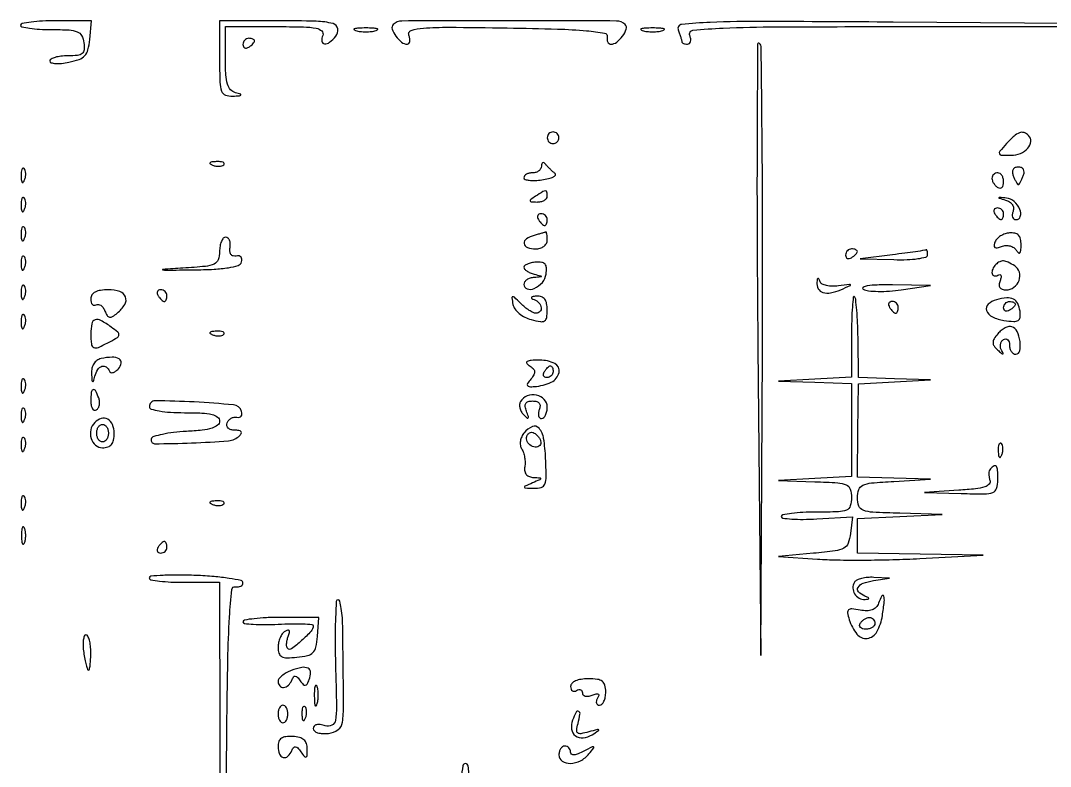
# Model space of a CAD drawing. Extents: x 5 to 685, y 29 to 263.
# Drawn here: x 342 to 518, y 135.5 to 263 of the extents above; entities that cross this region are included whole.
import ezdxf

# ---------------------------------------------------------------- set-up
doc = ezdxf.new("R2010")
doc.units = 0
doc.header["$MEASUREMENT"] = 0

msp = doc.modelspace()

# ---------------------------------------------------------------- linework, layer by layer
for points in [[(528.5, 262.5), (491.138298, 262.762283, 0.000937), (468.936915, 262.876529, 0.009874), (459.863188, 262.727019, 0.017625), (454.966767, 262.376473, 0.49249), (454.388298, 261.430495, -0.008039), (454.622518, 260.789505, -0.009787), (454.820312, 260.181833, -0.008505), (454.967371, 259.666737, -0.065365), (455, 259.418213, 0.214317), (455.071869, 259.258244, 0.079848), (455.284531, 259.12285, 0.060738), (455.597761, 259.030653, 0.041257), (455.968615, 259, 0.184534), (456.289193, 259.122486, 0.147206), (456.483616, 259.440625, 0.100118), (456.511135, 259.925634, 0.055937), (456.361626, 260.5, -0.495262), (456.906731, 261.382554, -0.013904), (462.05631, 261.7436, -0.009479), (471.184629, 261.955723, -0.001069), (491.893011, 262), (528, 262)], [(376.966235, 115), (377.233118, 140.75, -0.002049), (377.421262, 153.759129, -0.010214), (377.705871, 161.055449, -0.009222), (378.071864, 165.746626, -0.444142), (378.75, 166.25, 0.071241), (379.227786, 166.223621, 0.102187), (379.632812, 166.344819, 0.12535), (379.901393, 166.591946, 0.145406), (380, 166.923853, 0.356013), (379.690762, 167.303113, 0.01194), (377.64931, 167.67213, 0.017742), (375.065645, 167.982279, 0.010814), (371.997651, 168.173853, 0.008777), (368.929443, 168.244985, 0.01464), (366.346682, 168.183882, 0.008326), (364.261502, 168.038551, 0.390077), (363.997651, 167.75, 0.361395), (364.246038, 167.453129, 0.01405), (365.76181, 167.220313, 0.019345), (367.699469, 167.054, 0.011735), (370, 167), (376, 167), (376.037648, 140.75, 0.000459), (376.064713, 129.239062, 0.000326)], [(418.726797, 133.219083, 0.014951), (418.488951, 135.600289, 0.376786), (418.033832, 136, 0.360755), (417.588202, 135.630369, 0.017625), (417.278981, 133.593408, 0.019914)]]:
    msp.add_lwpolyline(points, format="xyb")
for points in [[(341.998228, 262.25, 0.353658), (342.23605, 261.954395, 0.017888), (343.539684, 261.720312, 0.022064), (345.234933, 261.554026, 0.013415), (347.248228, 261.5, -0.011224), (350.287012, 261.431777, -0.084936), (351.683842, 261.127682, -0.175912), (352.42319, 260.463244, -0.087565), (352.819551, 259.25, -0.053387), (352.860755, 258.052884, -0.206043), (352.525711, 257.407226, -0.148135), (351.736387, 257.081295, -0.024371), (350.069551, 257, 0.026922), (348.893371, 256.936625, 0.042436), (347.901681, 256.74335, 0.052063), (347.203262, 256.463313, 0.27822), (347, 256.126299, 0.332537), (347.218588, 255.833977, 0.05523), (347.954687, 255.702832, 0.042066), (349.003961, 255.721846, 0.024469), (350.25, 255.911608, 0.034946), (351.99851, 256.395379, 0.122435), (352.966862, 257.034593, 0.125089), (353.511752, 258.044431, 0.037206), (353.813358, 259.785308), (354.126717, 263), (348.063358, 263, 0.011612), (345.738568, 262.946003, 0.019149), (343.780591, 262.779688, 0.013789), (342.247086, 262.546966, 0.362268)], [(376, 256.5, 0.00653), (376.052345, 252.492299, 0.078342), (376.332077, 250.976454, 0.223968), (376.995676, 250.305, 0.100872), (378.25, 250.116001, 0.005718), (379.392295, 250.187999, 0.197309), (379.62878, 250.306344, 0.541772), (379.5883, 250.449367, 0.01159), (378.75, 250.689326, -0.142739), (377.888391, 251.204832, -0.11525), (377.351689, 252.145314, -0.059277), (377.073542, 253.759197, -0.013064), (377, 256.573324), (377, 262), (385.606989, 262, -0.005304), (390.323378, 261.949962, -0.040878), (392.519176, 261.72315, -0.140752), (393.462427, 261.250747, -0.307483), (393.638374, 260.5, 0.109464), (393.486177, 259.481582, 0.373656), (393.922916, 259.044406, 0.185924), (394.814989, 259.317364, 0.053422), (395.868879, 260.342009, 0.222255), (396.205788, 261.632749, 0.29021), (395.396092, 262.507177, 0.058518), (392.537783, 262.915834, 0.006277), (385.833333, 263), (376, 263)], [(405.675343, 262.342009, 0.288111), (405.500744, 261.576936, 0.072433), (406.120191, 260.390778, 0.067129), (407.115685, 259.343269, 0.170832), (408.09106, 259, 0.217659), (408.364196, 259.124814, 0.136776), (408.516866, 259.447708, 0.086929), (408.515084, 259.940117, 0.047377), (408.352373, 260.524113, -0.432506), (408.745558, 261.338038, -0.057566), (410.843441, 261.7401, -0.0203), (415.183383, 261.886656, -0.002236), (425.133758, 261.774113, -0.003201), (433.774304, 261.582397, -0.015057), (438.730161, 261.291162, -0.018363), (441.797118, 260.904123, -0.424544), (442.25, 260.25, 0.067321), (442.219871, 259.772067, 0.098769), (442.331219, 259.367188, 0.124615), (442.563384, 259.098841, 0.153594), (442.877555, 259, 0.16832), (443.869033, 259.343502, 0.06804), (444.876749, 260.387118, 0.073819), (445.500284, 261.571323, 0.288281), (445.324657, 262.342009, 0.19809), (443.845263, 262.957539, 0.000791), (425.5, 262.98657, 0.000791), (407.154737, 262.957539, 0.19809)], [(399.25, 261.310674, 0.039571), (400.047266, 261.168469, 0.024357), (401, 261.122029, 0.024357), (401.952734, 261.168469, 0.039571), (402.75, 261.310674, 0.161593), (403.00914, 261.478988, 0.542911), (402.957812, 261.633659, 0.052887), (402.251983, 261.740287, 0.011065), (401, 261.767997, 0.011065), (399.748017, 261.740287, 0.052887), (399.042188, 261.633659, 0.542911), (398.99086, 261.478988, 0.161593)], [(448.25, 261.310674, 0.039571), (449.047266, 261.168469, 0.024357), (450, 261.122029, 0.024357), (450.952734, 261.168469, 0.039571), (451.75, 261.310674, 0.161593), (452.00914, 261.478988, 0.542911), (451.957812, 261.633659, 0.052887), (451.251983, 261.740287, 0.011065), (450, 261.767997, 0.011065), (448.748017, 261.740287, 0.052887), (448.042188, 261.633659, 0.542911), (447.99086, 261.478988, 0.161593)], [(380, 258.940983, 0.108972), (380.078288, 258.586039, 0.182303), (380.29375, 258.3746, 0.161196), (380.6179, 258.343488, 0.082592), (381, 258.5, 0.029505), (381.382774, 258.768994, 0.035638), (381.70625, 259.066025, 0.038439), (381.934461, 259.34829, 0.151918), (382, 259.559017, 0.210953), (381.92554, 259.727648, 0.081139), (381.70625, 259.870461, 0.061769), (381.382849, 259.967655, 0.042167), (381, 260, 0.105053), (380.618444, 259.918938, 0.099167), (380.29375, 259.688914, 0.09642), (380.076123, 259.345238, 0.093332)], [(467.999653, 207.200434), (468.499306, 154.5), (468.758754, 206.440899, 0.001375), (468.803577, 226.409577, 0.002244), (468.719003, 243.347273, 0.000286), (468.567615, 258.407269, 0.196079), (468.259101, 259.141333, 0.666045), (467.952652, 259.015559, 0.000299), (467.869759, 244.197002, 0.002281), (467.862477, 227.356898, 0.001338)], [(432, 243, 0.099038), (432.076342, 242.618362, 0.097945), (432.29375, 242.29375, 0.097945), (432.618362, 242.076342, 0.099038), (433, 242, 0.099038), (433.381638, 242.076342, 0.097945), (433.70625, 242.29375, 0.097945), (433.923658, 242.618362, 0.099038), (434, 243, 0.099038), (433.923658, 243.381638, 0.097945), (433.70625, 243.70625, 0.097945), (433.381638, 243.923658, 0.099038), (433, 244, 0.099038), (432.618362, 243.923658, 0.097945), (432.29375, 243.70625, 0.097945), (432.076342, 243.381638, 0.099038)], [(510.5, 242, 0.008731), (509.347727, 240.68118, 0.269813), (509.275398, 240.268645, 0.302737), (509.597686, 240.033978, 0.010356), (511.238024, 240, 0.097089), (512.862791, 240.318498, 0.114661), (514.138953, 241.220858, 0.159685), (514.637516, 242.366988, 0.22336), (514.264432, 243.402234, 0.116941), (513.498016, 243.874846, 0.17071), (512.712097, 243.860373, 0.096763), (511.781859, 243.290682, 0.023206)], [(342.078947, 236.416667, 0.018894), (342.137993, 235.670344, 0.168741), (342.279315, 235.37858, 0.470617), (342.461564, 235.395823, 0.054073), (342.683114, 235.8125, 0.051402), (342.839148, 236.359369, 0.05415), (342.876576, 236.916927, 0.060344), (342.797407, 237.402231, 0.126455), (342.604167, 237.729167, 0.296942), (342.385309, 237.77538, 0.208169), (342.200665, 237.592839, 0.077125), (342.089945, 237.112848, 0.028489)], [(374.8125, 238.316886, 0.051402), (375.359369, 238.160852, 0.05415), (375.916927, 238.123424, 0.060344), (376.402231, 238.202593, 0.126455), (376.729167, 238.395833, 0.296942), (376.77538, 238.614691, 0.208169), (376.592839, 238.799335, 0.077125), (376.112848, 238.910055, 0.028489), (375.416667, 238.921053, 0.018894), (374.670344, 238.862007, 0.168741), (374.37858, 238.720685, 0.470617), (374.395823, 238.538436, 0.054073)], [(431, 238.166667, -0.127718), (430.884466, 237.721743, -0.100747), (430.559375, 237.342708, -0.089419), (430.073075, 237.087877, -0.076226), (429.5, 237, 0.053158), (428.926123, 236.938815, 0.072963), (428.440625, 236.757125, 0.092791), (428.114623, 236.48871, 0.176015), (428, 236.173193, 0.320183), (428.205945, 235.884557, 0.053065), (428.91101, 235.722968, 0.04156), (429.912452, 235.686712, 0.024716), (431.101312, 235.801562, 0.022586), (432.234397, 236.020525, 0.053679), (433.041541, 236.309051, 0.128012), (433.396363, 236.611085, 0.405857), (433.351312, 236.890002, -0.020325), (432.971197, 237.197518, -0.01112), (432.52976, 237.603099, -0.011067), (432.098997, 238.035645, -0.017303), (431.75, 238.4283, 0.06503), (431.457514, 238.700191, 0.24331), (431.216779, 238.734533, 0.247161), (431.052376, 238.55825, 0.066581)], [(511.638374, 236.5, 0.015549), (511.879681, 235.925259, 0.023203), (512.128913, 235.440625, 0.019892), (512.35928, 235.074143, 0.247326), (512.5, 235, 0.247326), (512.64072, 235.074143, 0.019892), (512.871087, 235.440625, 0.023203), (513.120319, 235.925259, 0.015549), (513.361626, 236.5, 0.074756), (513.496379, 237.110696, 0.14841), (513.385989, 237.589205, 0.165571), (513.041375, 237.892209, 0.098585), (512.5, 238, 0.098585), (511.958625, 237.892209, 0.165571), (511.614011, 237.589205, 0.14841), (511.503621, 237.110696, 0.074756)], [(508, 236.059017, 0.089642), (508.073302, 235.653442, 0.053229), (508.29375, 235.2129, 0.051032), (508.617485, 234.806203, 0.06081), (509, 234.5, 0.139169), (509.379648, 234.392057, 0.191142), (509.70625, 234.521475, 0.138808), (509.926733, 234.889346, 0.066118), (510, 235.440983, 0.062283), (509.925455, 236.037096, 0.080552), (509.70625, 236.542039, 0.097988), (509.381379, 236.879982, 0.153634), (509, 237, 0.092995), (508.618268, 236.928382, 0.096318), (508.29375, 236.723586, 0.099231), (508.076556, 236.418051, 0.105429)], [(342.078947, 231.416667, 0.018894), (342.137993, 230.670344, 0.168741), (342.279315, 230.37858, 0.470617), (342.461564, 230.395823, 0.054073), (342.683114, 230.8125, 0.051402), (342.839148, 231.359369, 0.05415), (342.876576, 231.916927, 0.060344), (342.797407, 232.402231, 0.126455), (342.604167, 232.729167, 0.296942), (342.385309, 232.77538, 0.208169), (342.200665, 232.592839, 0.077125), (342.089945, 232.112848, 0.028489)], [(430, 233, 0.011213), (429.169589, 232.436556, 0.309569), (429.083458, 232.201904, 0.327416), (429.271084, 232.047261, 0.011938), (430.25, 232.015313, 0.055234), (430.919445, 232.083567, 0.075283), (431.485937, 232.298248, 0.095191), (431.865757, 232.619685, 0.17131), (432, 233, 0.042895), (431.938046, 233.720828, 0.364836), (431.707705, 233.914708, 0.137048), (431.26282, 233.790433, 0.007234)], [(510.323425, 232.355118, -0.07225), (511.008954, 232.043089, -0.10445), (511.480916, 231.576629, -0.120117), (511.683517, 231.011135, -0.118385), (511.60481, 230.412535, 0.064984), (511.47449, 229.872099, 0.112213), (511.528064, 229.414932, 0.151937), (511.75278, 229.114192, 0.158178), (512.104709, 229, 0.332169), (512.848495, 229.555406, 0.177247), (512.772478, 230.763076, 0.107167), (511.803394, 232.099963, 0.158247), (510.488516, 232.681099, 0.001225), (509.276385, 232.802491, 0.309164), (509.186287, 232.752998, 0.468022), (509.217741, 232.679969, 0.001434)], [(508.5, 230, 0.029505), (508.768994, 229.617226, 0.035638), (509.066025, 229.29375, 0.038439), (509.34829, 229.065539, 0.151918), (509.559017, 229, 0.210953), (509.727648, 229.07446, 0.081139), (509.870461, 229.29375, 0.061769), (509.967655, 229.617151, 0.042167), (510, 230, 0.105053), (509.918938, 230.381556, 0.099167), (509.688914, 230.70625, 0.09642), (509.345238, 230.923877, 0.093332), (508.940983, 231, 0.108972), (508.586039, 230.921712, 0.182303), (508.3746, 230.70625, 0.161196), (508.343488, 230.3821, 0.082592)], [(430.5, 229, 0.029505), (430.768994, 228.617226, 0.035638), (431.066025, 228.29375, 0.038439), (431.34829, 228.065539, 0.151918), (431.559017, 228, 0.210953), (431.727648, 228.07446, 0.081139), (431.870461, 228.29375, 0.061769), (431.967655, 228.617151, 0.042167), (432, 229, 0.105053), (431.918938, 229.381556, 0.099167), (431.688914, 229.70625, 0.09642), (431.345238, 229.923877, 0.093332), (430.940983, 230, 0.108972), (430.586039, 229.921712, 0.182303), (430.3746, 229.70625, 0.161196), (430.343488, 229.3821, 0.082592)], [(342.078947, 226.416667, 0.018894), (342.137993, 225.670344, 0.168741), (342.279315, 225.37858, 0.470617), (342.461564, 225.395823, 0.054073), (342.683114, 225.8125, 0.051402), (342.839148, 226.359369, 0.05415), (342.876576, 226.916927, 0.060344), (342.797407, 227.402231, 0.126455), (342.604167, 227.729167, 0.296942), (342.385309, 227.77538, 0.208169), (342.200665, 227.592839, 0.077125), (342.089945, 227.112848, 0.028489)], [(376, 223.547717, -0.084363), (375.763454, 222.155744, -0.205024), (375.074273, 221.402626, -0.083695), (373.581679, 221.00835, -0.007701), (369.75, 220.717142, 0.000922), (366.30044, 220.501967, 0.886402), (366.296361, 220.429405, 0.046246), (366.912133, 220.377546, 0.000442), (371.419746, 220.419425, 0.009568), (375.057812, 220.526081, 0.028344), (377.541054, 220.788075, 0.039171), (379.167875, 221.186341, 0.237526), (379.763496, 221.78125, 0.098135), (379.821668, 222.248194, 0.169577), (379.668222, 222.603516, 0.166323), (379.323999, 222.790472, 0.093836), (378.84375, 222.78125, -0.121794), (378.328538, 222.799842, -0.169526), (377.954459, 223.063708, -0.132925), (377.768319, 223.563819, -0.064682), (377.793837, 224.25, 0.056917), (377.829119, 224.91959, 0.086169), (377.694732, 225.485938, 0.115289), (377.417969, 225.861993, 0.178556), (377.043837, 226, 0.216585), (376.644486, 225.818499, 0.078964), (376.306627, 225.279642, 0.060047), (376.076471, 224.486658, 0.040655)], [(429.75, 226.310674, 0.081181), (428.434081, 225.726777, 0.281864), (428.05286, 224.920569, 0.290346), (428.599098, 224.235226, 0.083372), (430, 224, 0.072314), (430.769411, 224.111864, 0.08892), (431.416667, 224.4375, 0.10214), (431.846791, 224.924246, 0.130775), (432, 225.5, 0.015718), (431.982165, 226.067214, 0.028968), (431.926562, 226.5253, 0.03356), (431.847225, 226.841542, 0.450277), (431.75, 226.883999, -0.036526), (431.578204, 226.819055, -0.002306), (431.059375, 226.667734, -0.003384), (430.43853, 226.4943, -0.002507)], [(508.514741, 225.17782, 0.059133), (508.360712, 224.570233, 0.286853), (508.501973, 224.261041, 0.205945), (508.899842, 224.18974, 0.034394), (509.65871, 224.422529, -0.077489), (510.365791, 224.574524, -0.077044), (511.087055, 224.504551, -0.081902), (511.715376, 224.228518, -0.107412), (512.154738, 223.78387, 0.058088), (512.524291, 223.328236, 0.423194), (512.777088, 223.335162, 0.167425), (512.942754, 223.715333, 0.018048), (512.984687, 224.687851, 0.054941), (512.881084, 225.692384, 0.139063), (512.539399, 226.334683, 0.151714), (511.934228, 226.668766, 0.06973), (511.026082, 226.727012, 0.062485), (510.231237, 226.565893, 0.057046), (509.474135, 226.210602, 0.060747), (508.865984, 225.724738, 0.102598)], [(483, 222.940983, 0.108972), (483.078288, 222.586039, 0.182303), (483.29375, 222.3746, 0.161196), (483.6179, 222.343488, 0.082592), (484, 222.5, 0.029505), (484.382774, 222.768994, 0.035638), (484.70625, 223.066025, 0.038439), (484.934461, 223.34829, 0.151918), (485, 223.559017, 0.210953), (484.92554, 223.727648, 0.081139), (484.70625, 223.870461, 0.061769), (484.382849, 223.967655, 0.042167), (484, 224, 0.105053), (483.618444, 223.918938, 0.099167), (483.29375, 223.688914, 0.09642), (483.076123, 223.345238, 0.093332)], [(491, 223), (485.5, 222.325993), (491.25, 222.162997, 0.015421), (493.509441, 222.168643, 0.02781), (495.353249, 222.333072, 0.028338), (496.697396, 222.607239, 0.34055), (497, 223, 0.023722), (496.982322, 223.372389, 0.048883), (496.926562, 223.65837, 0.088225), (496.845151, 223.820141, 0.395455), (496.75, 223.837003, -0.107652), (496.542097, 223.757965, -0.001066), (494.957812, 223.523898, -0.003438), (493.126132, 223.270116, -0.002215)], [(342.078947, 221.416667, 0.018894), (342.137993, 220.670344, 0.168741), (342.279315, 220.37858, 0.470617), (342.461564, 220.395823, 0.054073), (342.683114, 220.8125, 0.051402), (342.839148, 221.359369, 0.05415), (342.876576, 221.916927, 0.060344), (342.797407, 222.402231, 0.126455), (342.604167, 222.729167, 0.296942), (342.385309, 222.77538, 0.208169), (342.200665, 222.592839, 0.077125), (342.089945, 222.112848, 0.028489)], [(508.666667, 221.333333, 0.089554), (508.123843, 220.551296, 0.151462), (508.023293, 219.766919, 0.30183), (508.379265, 219.391949, 0.197169), (508.988546, 219.492921, -0.1144), (509.325929, 219.606889, -0.32948), (509.525685, 219.487528, -0.155351), (509.556862, 219.131719, -0.036408), (509.381557, 218.551938, 0.071299), (509.229061, 217.882736, 0.169946), (509.355948, 217.395938, 0.172625), (509.756584, 217.099351, 0.073979), (510.424396, 217, 0.161751), (511.766752, 217.445921, 0.146966), (512.638349, 218.622682, 0.156799), (512.686922, 220.026032, 0.184517), (511.895717, 221.085612, 0.02621), (510.764092, 221.721665, 0.096066), (509.974911, 221.938472, 0.137456), (509.321333, 221.808274, 0.079055)], [(428, 220.86052, 0.191176), (428.121513, 220.554332, 0.056414), (428.514063, 220.22201, 0.047693), (429.080094, 219.916831, 0.035904), (429.75, 219.689326, -0.001923), (430.926177, 219.377121, -0.339035), (431, 219.280763, -0.392517), (430.923939, 219.198801, -0.002113), (429.75, 219.116001, 0.058744), (429.080768, 218.991771, 0.07414), (428.514063, 218.718786, 0.089648), (428.133207, 218.345224, 0.155292), (428, 217.926676, 0.328498), (428.5699, 217.152849, 0.186424), (429.789198, 217.235142, 0.106827), (431.167284, 218.280277, 0.142728), (431.812019, 219.702739, 0.045969), (431.865579, 220.77004, 0.169203), (431.62046, 221.38919, 0.1813), (431.057127, 221.696864, 0.054147), (430.062019, 221.729719, 0.032598), (429.272264, 221.618135, 0.048386), (428.605718, 221.410319, 0.060409), (428.143186, 221.145738, 0.236922)], [(478.078947, 218.309017, 0.142803), (478.325767, 217.192153, 0.193197), (479.116397, 216.54238, 0.127782), (480.436099, 216.473639, 0.052483), (482.157647, 217.019439, 0.001426), (483.781033, 217.73418, 0.445285), (483.820353, 217.854705, 0.304223), (483.678562, 217.92454, 0.001153), (481.784886, 217.66672, -0.039705), (480.71216, 217.604158, -0.051229), (479.733405, 217.725636, -0.060905), (478.981416, 217.998015, -0.179435), (478.613834, 218.395341, 0.021016), (478.39904, 218.859434, 0.324553), (478.250794, 218.934299, 0.325908), (478.134175, 218.816575, 0.0211)], [(342.078947, 216.416667, 0.018894), (342.137993, 215.670344, 0.168741), (342.279315, 215.37858, 0.470617), (342.461564, 215.395823, 0.054073), (342.683114, 215.8125, 0.051402), (342.839148, 216.359369, 0.05415), (342.876576, 216.916927, 0.060344), (342.797407, 217.402231, 0.126455), (342.604167, 217.729167, 0.296942), (342.385309, 217.77538, 0.208169), (342.200665, 217.592839, 0.077125), (342.089945, 217.112848, 0.028489)], [(354, 215.440983, 0.057951), (354.064821, 214.883585, 0.124582), (354.262969, 214.502451, 0.190884), (354.55598, 214.354993, 0.162044), (354.895215, 214.435239, -0.173098), (355.284655, 214.518561, -0.119723), (355.708592, 214.353968, -0.090029), (356.104881, 213.955435, -0.059217), (356.407048, 213.381632, 0.046629), (356.790177, 212.607555, 0.213968), (357.194818, 212.332843, 0.184896), (357.711066, 212.432565, 0.034075), (358.511833, 213.009821, 0.080198), (359.795568, 214.479351, 0.23418), (359.923517, 215.782179, 0.228832), (358.960776, 216.694843, 0.07735), (357, 217, 0.033078), (355.651762, 216.910708, 0.086968), (354.731072, 216.620082, 0.133856), (354.197044, 216.127161, 0.140737)], [(365.5, 216, 0.029505), (365.768994, 215.617226, 0.035638), (366.066025, 215.29375, 0.038439), (366.34829, 215.065539, 0.151918), (366.559017, 215, 0.210953), (366.727648, 215.07446, 0.081139), (366.870461, 215.29375, 0.061769), (366.967655, 215.617151, 0.042167), (367, 216, 0.105053), (366.918938, 216.381556, 0.099167), (366.688914, 216.70625, 0.09642), (366.345238, 216.923877, 0.093332), (365.940983, 217, 0.108972), (365.586039, 216.921712, 0.182303), (365.3746, 216.70625, 0.161196), (365.343488, 216.3821, 0.082592)], [(486, 217.108413, 0.101714), (486.887735, 216.830824, 0.021117), (488.528125, 216.735404, 0.021366), (490.475788, 216.787711, 0.018733), (492.5, 217.005209), (497.5, 217.732774), (491, 217.835978, 0.009502), (488.404093, 217.827863, 0.030602), (486.683928, 217.684216, 0.105729), (485.99043, 217.426995, 0.569231)], [(426.14215, 214.501195, 0.113239), (426.479995, 213.736158, 0.0586), (427.202694, 212.973399, 0.053787), (428.171641, 212.327688, 0.054814), (429.25, 211.908399, 0.02249), (430.826297, 211.561957, 0.18178), (431.541324, 211.698183, 0.22405), (431.905561, 212.25161, 0.03533), (432, 213.586483, 0.046914), (431.898215, 214.668891, 0.114427), (431.576907, 215.397403, 0.146518), (431.027873, 215.803275, 0.097987), (430.25, 215.921053, 0.021021), (429.583427, 215.862835, 0.185333), (429.327933, 215.724694, 0.449116), (429.351958, 215.54862, 0.051902), (429.75, 215.337719, -0.110504), (430.583323, 214.763145, -0.153795), (430.968243, 213.949411, -0.231332), (430.749876, 213.286085, -0.202217), (430.071429, 213, -0.114427), (429.604281, 213.108327, -0.029101), (428.922337, 213.493288, -0.028122), (428.174653, 214.036522, -0.025216), (427.463578, 214.679279, 0.00535), (426.384839, 215.735176, 0.228338), (426.087574, 215.832045, 0.418175), (425.947074, 215.645173, 0.010717)], [(484, 209.214384), (484, 202.095435), (477.75, 201.740397), (471.5, 201.385359), (477.75, 201.19268), (484, 201), (484, 193.047717), (484, 185.095435), (477.75, 184.740397), (471.5, 184.385359), (477.75, 184.19268, -0.007228), (481.648636, 184.016051, -0.086985), (483.105732, 183.669862, -0.216515), (483.775285, 182.932962, -0.077933), (484, 181.5, -0.072846), (483.789676, 180.064029, -0.224968), (483.15, 179.354167, -0.091609), (481.761772, 179.055253, -0.007344), (478, 179, 0.011735), (475.699505, 178.946001, 0.019348), (473.761965, 178.779687, 0.014054), (472.246379, 178.546869, 0.361586), (471.998178, 178.25, 0.379303), (472.247538, 177.967201, 0.014031), (473.782063, 177.820957, 0.01927), (475.743538, 177.765197, 0.011552), (478.073538, 177.84262), (484.15072, 178.185241), (483.82536, 175.34262, -0.060073), (483.430803, 173.687104, -0.183663), (482.684753, 172.831739, -0.091634), (481.212757, 172.364241, -0.009019), (477.5, 171.966494), (471.5, 171.432988), (478.188647, 170.966494, 0.013567), (481.501153, 170.825634, 0.005275), (486.088339, 170.803546, 0.005217), (491.059337, 170.88393, 0.006445), (495.688647, 171.066854), (506.5, 171.633707), (495.75, 171.816854), (485, 172), (485, 174.95619), (485, 177.912381), (492.25, 178.257493), (499.5, 178.602606), (492.25, 178.801303, -0.005634), (487.659124, 178.97891, -0.075296), (486.009364, 179.31375, -0.216033), (485.262416, 180.0469, -0.092561), (485, 181.452283, -0.084056), (485.235757, 182.844748, -0.206146), (485.923356, 183.594725, -0.083899), (487.413094, 183.982678, -0.007652), (491.25, 184.259603), (497.5, 184.614641), (491.258407, 184.80732), (485.016814, 185), (485.101962, 192.954711), (485.187109, 200.909422), (491.343555, 201.262031), (497.5, 201.614641), (491.359381, 201.80732), (485.218762, 202), (485.118892, 208.657156, 0.007028), (485.043676, 211.245029, 0.010429), (484.89869, 213.508441, 0.005896), (484.716052, 215.392848, 0.170881), (484.509511, 215.823823, 0.628316), (484.307237, 215.753053, 0.008834), (484.149669, 214.092473, 0.01251), (484.036255, 211.909918, 0.006725)], [(490.5, 214, 0.029505), (490.768994, 213.617226, 0.035638), (491.066025, 213.29375, 0.038439), (491.34829, 213.065539, 0.151918), (491.559017, 213, 0.210953), (491.727648, 213.07446, 0.081139), (491.870461, 213.29375, 0.061769), (491.967655, 213.617151, 0.042167), (492, 214, 0.105053), (491.918938, 214.381556, 0.099167), (491.688914, 214.70625, 0.09642), (491.345238, 214.923877, 0.093332), (490.940983, 215, 0.108972), (490.586039, 214.921712, 0.182303), (490.3746, 214.70625, 0.161196), (490.343488, 214.3821, 0.082592)], [(508.75, 215.304452, 0.125241), (507.355846, 214.540171, 0.301937), (507.095935, 213.448245, 0.196248), (508.073895, 212.377964, 0.074422), (510.047774, 211.77968, 0.019397), (511.725356, 211.599596, 0.146958), (512.492897, 211.774199, 0.245579), (512.826763, 212.290898, 0.059932), (512.797774, 213.337853, 0.07358), (512.39441, 214.668647, 0.170972), (511.671173, 215.399933, 0.136319), (510.522486, 215.610494, 0.040674)], [(512, 214.559017, -0.151918), (511.934461, 214.34829, -0.038439), (511.70625, 214.066025, -0.035638), (511.382774, 213.768994, -0.029505), (511, 213.5, -0.082592), (510.6179, 213.343488, -0.161196), (510.29375, 213.3746, -0.182303), (510.078288, 213.586039, -0.108972), (510, 213.940983, -0.093332), (510.076123, 214.345238, -0.09642), (510.29375, 214.688914, -0.099167), (510.618444, 214.918938, -0.105053), (511, 215, -0.042167), (511.382849, 214.967655, -0.061769), (511.70625, 214.870461, -0.081139), (511.92554, 214.727648, -0.210953)], [(342.078947, 211.416667, 0.018894), (342.137993, 210.670344, 0.168741), (342.279315, 210.37858, 0.470617), (342.461564, 210.395823, 0.054073), (342.683114, 210.8125, 0.051402), (342.839148, 211.359369, 0.05415), (342.876576, 211.916927, 0.060344), (342.797407, 212.402231, 0.126455), (342.604167, 212.729167, 0.296942), (342.385309, 212.77538, 0.208169), (342.200665, 212.592839, 0.077125), (342.089945, 212.112848, 0.028489)], [(354, 209.5, 0.026506), (354.094071, 207.726736, 0.272952), (354.514056, 207.161382, 0.209333), (355.304347, 207.172253, 0.016235), (357.245962, 208.131635, 0.014277), (358.555376, 208.881266, 0.235555), (358.814967, 209.295667, 0.248262), (358.633071, 209.738507, 0.015752), (357.489091, 210.631635, 0.029578), (355.726213, 211.767145, 0.209675), (354.736965, 211.866133, 0.273858), (354.161491, 211.213374, 0.047022)], [(374.8125, 209.316886, 0.051402), (375.359369, 209.160852, 0.05415), (375.916927, 209.123424, 0.060344), (376.402231, 209.202593, 0.126455), (376.729167, 209.395833, 0.296942), (376.77538, 209.614691, 0.208169), (376.592839, 209.799335, 0.077125), (376.112848, 209.910055, 0.028489), (375.416667, 209.921053, 0.018894), (374.670344, 209.862007, 0.168741), (374.37858, 209.720685, 0.470617), (374.395823, 209.538436, 0.054073)], [(508.992467, 209.490923, 0.035062), (508.364658, 208.616399, 0.138709), (508.185456, 207.985791, 0.157979), (508.373607, 207.402746, 0.049629), (508.989086, 206.707618, 0.006568), (509.634997, 206.125166, 0.171402), (509.849177, 206.039336, 0.566032), (509.913413, 206.136893, 0.015939), (509.630393, 206.680902, -0.086136), (509.454185, 207.179441, -0.090436), (509.460679, 207.699422, -0.095748), (509.646621, 208.159897, -0.111085), (509.983688, 208.489919, -0.136093), (510.36964, 208.602176, -0.190788), (510.701458, 208.475564, -0.140899), (510.925389, 208.109731, -0.067432), (511, 207.559017, 0.066829), (511.080011, 206.963069, 0.083789), (511.314181, 206.457961, 0.099454), (511.661685, 206.120157, 0.144235), (512.069551, 206, 0.359114), (512.755324, 206.565465, 0.083456), (512.795843, 208.173888, 0.070643), (512.295004, 209.900057, 0.210453), (511.400085, 210.704977, 0.136077), (510.883812, 210.729341, 0.061003), (510.239133, 210.497522, 0.053933), (509.57426, 210.066837, 0.048915)], [(355.75, 205.242116, 0.099619), (355.044718, 204.929535, 0.09728), (354.508276, 204.366346, 0.088475), (354.189901, 203.593221, 0.066948), (354.116001, 202.676676, 0.005033), (354.188861, 201.527336, 0.217756), (354.303204, 201.319118, 0.520142), (354.440617, 201.364576, 0.009112), (354.689326, 202.25, -0.0783), (355.176392, 203.364866, -0.169761), (355.901848, 203.935262, -0.247875), (356.626841, 203.821262, -0.144673), (357.166667, 203.098522, 0.214499), (357.39398, 202.86725, 0.159301), (357.756185, 202.847131, 0.094919), (358.21929, 203.070681, 0.047169), (358.705453, 203.508627, 0.143641), (359.183174, 204.477889, 0.312882), (358.851424, 205.193931, 0.144767), (357.644864, 205.492941, 0.043525)], [(428.935698, 204.060903, -0.054433), (429.585241, 203.543197, -0.170168), (429.825768, 203.047803, -0.158004), (429.712745, 202.485977, -0.045228), (429.203008, 201.74461, 0.024959), (428.651667, 201.008438, 0.260651), (428.621516, 200.645808, 0.283297), (428.911584, 200.450889, 0.028278), (429.784891, 200.465734, 0.090687), (432.69861, 201.223455, 0.235487), (434.013404, 202.872981, 0.341717), (433.282888, 204.392451, 0.117742), (430.75, 204.984687, 0.012367), (429.233888, 204.940033, 0.104573), (428.578313, 204.763833, 0.456215), (428.505455, 204.470961, 0.098927)], [(433, 203, -0.105053), (432.918938, 202.618444, -0.099167), (432.688914, 202.29375, -0.09642), (432.345238, 202.076123, -0.093332), (431.940983, 202, -0.108972), (431.586039, 202.078288, -0.182303), (431.3746, 202.29375, -0.161196), (431.343488, 202.6179, -0.082592), (431.5, 203, -0.029505), (431.768994, 203.382774, -0.035638), (432.066025, 203.70625, -0.038439), (432.34829, 203.934461, -0.151918), (432.559017, 204, -0.210953), (432.727648, 203.92554, -0.081139), (432.870461, 203.70625, -0.061769), (432.967655, 203.382849, -0.042167)], [(342.078947, 200.416667, 0.018894), (342.137993, 199.670344, 0.168741), (342.279315, 199.37858, 0.470617), (342.461564, 199.395823, 0.054073), (342.683114, 199.8125, 0.051402), (342.839148, 200.359369, 0.05415), (342.876576, 200.916927, 0.060344), (342.797407, 201.402231, 0.126455), (342.604167, 201.729167, 0.296942), (342.385309, 201.77538, 0.208169), (342.200665, 201.592839, 0.077125), (342.089945, 201.112848, 0.028489)], [(354, 197.940983, 0.045552), (354.068264, 197.193244, 0.099152), (354.280921, 196.660421, 0.177225), (354.594852, 196.42542, 0.214542), (354.956326, 196.473008, 0.126981), (355.279146, 196.809536, 0.081026), (355.466258, 197.321649, 0.072258), (355.493102, 197.926665, 0.066719), (355.349337, 198.532025, 0.027681), (354.794126, 199.769457, 0.395517), (354.377209, 199.917133, 0.275668), (354.063011, 199.476999, 0.020503)], [(427.446149, 197.912868, 0.115698), (427.277701, 197.409959, 0.078057), (427.315939, 196.803488, 0.071769), (427.548755, 196.188799, 0.071122), (427.946378, 195.662868, 0.01461), (428.536488, 195.11067, 0.417676), (428.724953, 195.123562, 0.264908), (428.771253, 195.360124, 0.00978), (428.452257, 196.25, -0.052394), (428.237451, 197.060507, -0.175223), (428.341057, 197.591922, -0.194305), (428.748965, 197.900409, -0.066014), (429.5, 198, -0.067816), (430.200058, 197.904611, -0.164142), (430.626575, 197.615168, -0.175918), (430.77324, 197.142564, -0.079931), (430.638374, 196.5, 0.055937), (430.488865, 195.925634, 0.100118), (430.516384, 195.440625, 0.147206), (430.710807, 195.122486, 0.184534), (431.031385, 195, 0.196096), (431.401391, 195.150917, 0.086521), (431.715469, 195.5875, 0.06642), (431.92871, 196.234506, 0.046464), (432, 197, 0.193805), (431.486555, 198.27489, 0.152985), (430.171082, 198.996023, 0.141453), (428.597846, 198.864823, 0.164711)], [(364, 197.042064, 0.331314), (364.316291, 196.617131, 0.029785), (365.689451, 196.293419, 0.028179), (367.604406, 196.071022, 0.01482), (370, 196, -0.01093), (372.980543, 195.934839, -0.048392), (374.715586, 195.689579, -0.103962), (375.657911, 195.240973, -0.233959), (376, 194.549904, -0.228558), (375.666578, 193.858605, -0.093442), (374.720603, 193.359295, -0.048543), (373.040914, 193.01477, -0.013116), (370.329004, 192.799904, 0.01616), (368.132119, 192.612382, 0.023954), (366.226483, 192.294347, 0.021011), (364.743123, 191.907225, 0.242967), (364.326502, 191.5, 0.512341), (364.907925, 190.697242, 0.008802), (371.228953, 190.827403, 0.010925), (377.530067, 191.206194, 0.173873), (379.45, 192.077892, 0.09495), (379.717069, 192.459227, 0.29746), (379.670535, 192.75391, 0.172091), (379.314648, 192.946065, 0.038579), (378.616667, 193, -0.068765), (377.956949, 193.091163, -0.120998), (377.480693, 193.360981, -0.15498), (377.254932, 193.767442, -0.138611), (377.291667, 194.25, -0.089554), (377.558947, 194.706094, -0.08477), (377.973372, 195.050195, -0.086922), (378.468624, 195.231205, -0.101294), (378.96875, 195.21875, 0.10519), (379.400118, 195.211334, 0.178574), (379.704941, 195.396484, 0.1634), (379.833265, 195.750675, 0.086021), (379.763496, 196.21875, 0.296177), (378.388591, 197.319976, 0.011812), (371.681633, 197.829366, 0.011426), (364.990016, 198.025687, 0.416112)], [(342.078947, 195.416667, 0.018894), (342.137993, 194.670344, 0.168741), (342.279315, 194.37858, 0.470617), (342.461564, 194.395823, 0.054073), (342.683114, 194.8125, 0.051402), (342.839148, 195.359369, 0.05415), (342.876576, 195.916927, 0.060344), (342.797407, 196.402231, 0.126455), (342.604167, 196.729167, 0.296942), (342.385309, 196.77538, 0.208169), (342.200665, 196.592839, 0.077125), (342.089945, 196.112848, 0.028489)], [(354.666667, 194.333333, 0.143119), (353.981813, 193.082959, 0.129538), (354.042146, 191.607152, 0.141494), (354.803958, 190.443416, 0.179402), (356, 190, 0.07578), (356.935258, 190.142566, 0.149477), (357.55, 190.5625, 0.124434), (357.893532, 191.317234, 0.044917), (358, 192.5, 0.097514), (357.712433, 193.960474, 0.171432), (356.902611, 194.868325, 0.197156), (355.793947, 194.994729, 0.128095)], [(357, 192.5, -0.064853), (356.925306, 191.926543, -0.082425), (356.70625, 191.440625, -0.098894), (356.381354, 191.115568, -0.148195), (356, 191, -0.148195), (355.618646, 191.115568, -0.098894), (355.29375, 191.440625, -0.082425), (355.074694, 191.926543, -0.064853), (355, 192.5, -0.064853), (355.074694, 193.073457, -0.082425), (355.29375, 193.559375, -0.098894), (355.618646, 193.884432, -0.148195), (356, 194, -0.148195), (356.381354, 193.884432, -0.098894), (356.70625, 193.559375, -0.082425), (356.925306, 193.073457, -0.064853)], [(428.063995, 192.57711, 0.066145), (427.638122, 191.898777, 0.069358), (427.412714, 191.143518, 0.074969), (427.411333, 190.409932, 0.10342), (427.638952, 189.793805, -0.061993), (427.929039, 189.171436, -0.03554), (428.127243, 188.365993, -0.034951), (428.212954, 187.514856, -0.048424), (428.162183, 186.75, 0.082257), (428.162992, 186.008387, 0.133818), (428.42456, 185.439987, 0.131501), (428.942507, 185.076478, 0.078083), (429.687142, 184.929715, -0.007894), (430.76576, 184.87083, -0.452314), (430.873244, 184.72971, -0.241623), (430.719892, 184.537253, -0.004497), (429.5, 184, 0.003621), (428.179112, 183.421028, 0.363407), (428.0967, 183.251856, 0.331966), (428.249341, 183.126915, 0.003353), (429.731284, 183.070285, 0.081683), (430.961742, 183.233047, 0.229583), (431.582876, 183.806913, 0.095851), (431.813007, 185.05409, 0.009116), (431.729303, 188.167327, 0.027281), (431.386471, 191.595984, 0.135637), (430.597797, 193.344005, 0.330407), (429.468016, 193.619409, 0.120312)], [(430.749864, 190.416531, -0.222509), (429.958406, 190.129854, -0.14837), (429.049532, 190.498109, -0.146836), (428.492512, 191.312904, -0.218805), (428.596556, 192.156231, -0.094625), (428.940704, 192.531428, -0.169261), (429.335356, 192.655459, -0.136091), (429.785686, 192.515485, -0.053431), (430.296201, 192.103799, -0.055675), (430.659942, 191.648583, -0.075207), (430.871032, 191.166597, -0.09457), (430.903147, 190.733892, -0.169316)], [(342.078947, 190.416667, 0.018894), (342.137993, 189.670344, 0.168741), (342.279315, 189.37858, 0.470617), (342.461564, 189.395823, 0.054073), (342.683114, 189.8125, 0.051402), (342.839148, 190.359369, 0.05415), (342.876576, 190.916927, 0.060344), (342.797407, 191.402231, 0.126455), (342.604167, 191.729167, 0.296942), (342.385309, 191.77538, 0.208169), (342.200665, 191.592839, 0.077125), (342.089945, 191.112848, 0.028489)], [(509.078947, 189.416667, 0.018894), (509.137993, 188.670344, 0.168741), (509.279315, 188.37858, 0.470617), (509.461564, 188.395823, 0.054073), (509.683114, 188.8125, 0.051402), (509.839148, 189.359369, 0.05415), (509.876576, 189.916927, 0.060344), (509.797407, 190.402231, 0.126455), (509.604167, 190.729167, 0.296942), (509.385309, 190.77538, 0.208169), (509.200665, 190.592839, 0.077125), (509.089945, 190.112848, 0.028489)], [(507.735568, 186.402234, 0.128235), (507.543964, 186.075459, 0.058636), (507.465542, 185.583576, 0.052541), (507.501969, 185.015364, 0.049391), (507.655746, 184.454729, -0.281855), (507.535219, 183.80366, -0.132441), (506.788717, 183.319952, -0.051554), (505.188953, 182.981352, -0.010845), (502.336845, 182.74158), (496.5, 182.378169), (502.75, 182.189084, 0.006428), (506.736468, 182.119761, 0.089913), (508.143908, 182.368336, 0.235703), (508.788478, 183.055143, 0.07281), (509, 184.5, 0.012046), (508.959601, 186.176658, 0.135435), (508.753682, 186.803465, 0.39442), (508.377887, 186.892556, 0.0668)], [(342.078947, 180.416667, 0.018894), (342.137993, 179.670344, 0.168741), (342.279315, 179.37858, 0.470617), (342.461564, 179.395823, 0.054073), (342.683114, 179.8125, 0.051402), (342.839148, 180.359369, 0.05415), (342.876576, 180.916927, 0.060344), (342.797407, 181.402231, 0.126455), (342.604167, 181.729167, 0.296942), (342.385309, 181.77538, 0.208169), (342.200665, 181.592839, 0.077125), (342.089945, 181.112848, 0.028489)], [(374.8125, 180.316886, 0.051402), (375.359369, 180.160852, 0.05415), (375.916927, 180.123424, 0.060344), (376.402231, 180.202593, 0.126455), (376.729167, 180.395833, 0.296942), (376.77538, 180.614691, 0.208169), (376.592839, 180.799335, 0.077125), (376.112848, 180.910055, 0.028489), (375.416667, 180.921053, 0.018894), (374.670344, 180.862007, 0.168741), (374.37858, 180.720685, 0.470617), (374.395823, 180.538436, 0.054073)], [(342.157895, 175, 0.017491), (342.189089, 174.10856, 0.078554), (342.306058, 173.601562, 0.447206), (342.474999, 173.540618, 0.174857), (342.662281, 173.75, 0.057986), (342.818615, 174.320008, 0.037979), (342.87034, 175, 0.037979), (342.818615, 175.679992, 0.057986), (342.662281, 176.25, 0.174857), (342.474999, 176.459382, 0.447206), (342.306058, 176.398438, 0.078554), (342.189089, 175.89144, 0.017491)], [(365.5, 173, 0.082592), (365.343488, 172.6179, 0.161196), (365.3746, 172.29375, 0.182303), (365.586039, 172.078288, 0.108972), (365.940983, 172, 0.093332), (366.345238, 172.076123, 0.09642), (366.688914, 172.29375, 0.099167), (366.918938, 172.618444, 0.105053), (367, 173, 0.042167), (366.967655, 173.382849, 0.061769), (366.870461, 173.70625, 0.081139), (366.727648, 173.92554, 0.210953), (366.559017, 174, 0.151918), (366.34829, 173.934461, 0.038439), (366.066025, 173.70625, 0.035638), (365.768994, 173.382774, 0.029505)], [(484.5, 167, 0.144916), (484.233125, 166.019507, 0.133895), (484.530286, 165.017438, 0.132261), (485.29919, 164.296362, 0.140031), (486.309017, 164.078947, 0.020128), (486.846721, 164.136398, 0.400844), (486.939531, 164.255579, 0.263902), (486.830327, 164.409563, 0.013592), (486.25, 164.662281, -0.104846), (485.217444, 165.357313, -0.333927), (485.120145, 166.132635, -0.180727), (485.975554, 166.843649, -0.046418), (487.75, 167.283746), (490.5, 167.700336), (487.809017, 167.850168, 0.035444), (486.733624, 167.833782, 0.041372), (485.726963, 167.662237, 0.045874), (484.921934, 167.374596, 0.14663)], [(395.813982, 152.914343, -0.002593), (395.980436, 145.715725, -0.046057), (395.808626, 143.401831, -0.240224), (395.189851, 142.566711, -0.194637), (394.063982, 142.479693, 0.040466), (393.213122, 142.675727, 0.09364), (392.560656, 142.648844, 0.153995), (392.156826, 142.410329, 0.184994), (392, 142.000965, 0.226597), (392.198212, 141.586056, 0.094643), (392.758743, 141.286546, 0.066142), (393.60342, 141.141623, 0.039483), (394.623694, 141.183578, 0.126723), (396.251316, 141.818854, 0.205505), (397.00453, 143.071983, 0.036003), (397.188534, 145.949349, 0.000913), (397.058824, 159, 0.014089), (396.982217, 160.916964, 0.023052), (396.796967, 162.531849, 0.019327), (396.547927, 163.766996, 0.345452), (396.25, 164.002038, 0.398409), (395.95608, 163.725159, 0.004418), (395.812545, 160.745868, 0.010567), (395.747498, 157.166468, 0.006336)], [(488.611101, 163.428929, -0.096236), (488.169812, 162.722377, -0.116235), (487.521114, 162.288794, -0.093012), (486.629211, 162.133605, -0.043945), (485.462678, 162.251886, 0.021478), (484.060973, 162.457906, 0.209555), (483.50357, 162.279263, 0.260795), (483.328239, 161.779306, 0.032325), (483.609896, 160.616085, 0.094259), (484.931133, 158.139938, 0.259542), (486.702823, 157.42242, 0.242357), (488.346559, 158.543637, 0.086559), (489.277841, 161.317221, 0.009559), (489.593735, 163.694001, 0.105096), (489.501681, 164.645893, 0.659869), (489.190174, 164.676646, 0.034071)], [(379.998178, 160.25, 0.378508), (380.24676, 159.967293, 0.014359), (381.759926, 159.819841, 0.01951), (383.697079, 159.762857, 0.011697), (385.998178, 159.838821, -0.009177), (388.299497, 159.926405, -0.01533), (390.236965, 159.905147, -0.009105), (391.793703, 159.811882, -0.391534), (392, 159.588821, -0.18787), (391.627355, 158.632064, -0.023962), (390.028013, 157.049708, -0.021126), (388.314103, 155.635443, -0.374422), (387.652234, 155.681099, -0.157859), (387.495911, 155.987125, -0.050224), (387.465471, 156.504511, -0.044402), (387.546741, 157.124473, -0.036846), (387.73884, 157.761811, 0.029816), (387.94927, 158.426056, 0.213328), (387.892618, 158.749918, 0.339066), (387.648854, 158.831637, 0.055867), (387.169939, 158.605028, 0.101378), (386.72163, 158.182637, 0.052015), (386.34367, 157.50559, 0.048658), (386.086759, 156.697949, 0.052734), (386, 155.877625, 0.07548), (386.153639, 154.865672, 0.199361), (386.613755, 154.313724, 0.123046), (387.509218, 154.096994, 0.022335), (389.229713, 154.186642, 0.032133), (391.032479, 154.479356, 0.143701), (391.956502, 154.997013, 0.143075), (392.456446, 155.933252, 0.031757), (392.717575, 157.75), (392.975726, 161), (386.487863, 161, 0.010849), (384.000272, 160.946016, 0.017917), (381.905274, 160.779687, 0.01218), (380.251242, 160.547583, 0.36633)], [(488, 160, -0.153634), (487.879982, 159.618621, -0.097988), (487.542039, 159.29375, -0.080552), (487.037096, 159.074545, -0.062283), (486.440983, 159, -0.066118), (485.889346, 159.073267, -0.138808), (485.521475, 159.29375, -0.191142), (485.392057, 159.620352, -0.139169), (485.5, 160, -0.06081), (485.806203, 160.382515, -0.051032), (486.2129, 160.70625, -0.053229), (486.653442, 160.926698, -0.089642), (487.059017, 161, -0.105429), (487.418051, 160.923444, -0.099231), (487.723586, 160.70625, -0.096318), (487.928382, 160.381732, -0.092995)], [(352.786692, 155, 0.011827), (352.983363, 153.850008, 0.018975), (353.211193, 152.88125, 0.013551), (353.442408, 152.123137, 0.322443), (353.613499, 152, 0.360284), (353.766339, 152.12656, 0.014861), (353.886465, 152.88125, 0.019939), (353.97217, 153.849825, 0.012096), (354, 155, 0.026053), (353.940059, 156.149578, 0.041208), (353.757125, 157.11875, 0.049958), (353.492393, 157.803812, 0.282744), (353.173193, 158, 0.314934), (352.88429, 157.797993, 0.055623), (352.7186, 157.11875, 0.042928), (352.677574, 156.149985, 0.025568)], [(388.25, 151.914811, 0.037491), (387.38889, 151.513312, 0.046405), (386.660937, 151.011027, 0.053326), (386.156403, 150.488121, 0.166763), (386, 150.032224, 0.18309), (386.279695, 149.29401, 0.239222), (386.940983, 149.032302, 0.16605), (387.753698, 149.397068, 0.109019), (388.340536, 150.25, -0.049377), (388.63826, 150.816145, -0.267623), (388.936588, 150.965812, -0.198905), (389.284742, 150.797344, -0.028774), (389.784706, 150.166154, 0.031977), (390.302951, 149.52042, 0.247859), (390.655208, 149.393974, 0.240015), (390.966203, 149.612451, 0.030225), (391.317163, 150.384129, 0.092148), (391.544903, 151.617237, 0.283974), (391.117162, 152.307866, 0.170004), (390.04763, 152.443456, 0.037682)], [(436, 149.190983, 0.082262), (436.07516, 148.737238, 0.160825), (436.29375, 148.448037, 0.182543), (436.619169, 148.36718, 0.109435), (437, 148.5, -0.079467), (437.382252, 148.659353, -0.157566), (437.70625, 148.63462, -0.184509), (437.921216, 148.43288, -0.113538), (438, 148.090402, 0.194004), (438.136142, 147.752734, 0.14465), (438.488813, 147.552212, 0.096133), (439.02672, 147.531756, 0.053235), (439.664045, 147.701324, -0.026179), (440.386586, 147.936014, -0.196415), (440.736436, 147.891636, -0.357523), (440.829264, 147.652308, -0.059284), (440.605028, 147.169939, 0.067825), (440.40603, 146.722081, 0.141514), (440.405452, 146.34367, 0.190665), (440.597287, 146.094667, 0.135202), (440.940983, 146, 0.200605), (441.345641, 146.169161, 0.084947), (441.688914, 146.660937, 0.064991), (441.922142, 147.388747, 0.045109), (442, 148.25, 0.061446), (441.858446, 149.397503, 0.172125), (441.416667, 150.0625, 0.131429), (440.56327, 150.405478, 0.030205), (439, 150.5, 0.035826), (437.775812, 150.412172, 0.067149), (436.822949, 150.140915, 0.096994), (436.215619, 149.721107, 0.195587)], [(392.194949, 147.5, 0.012823), (392.235556, 146.431793, 0.080377), (392.356533, 145.900903, 0.597527), (392.51666, 145.883358, 0.087174), (392.692991, 146.269032, 0.037336), (392.832894, 147.036634, 0.029507), (392.872264, 147.880008, 0.030339), (392.814405, 148.671085, 0.06278), (392.655937, 149.269032, 0.31318), (392.47713, 149.386009, 0.333666), (392.315079, 149.257153, 0.052471), (392.212705, 148.580113, 0.014395)], [(386, 144.5, 0.053595), (386.06169, 143.926139, 0.073362), (386.244792, 143.440625, 0.093122), (386.515341, 143.114688, 0.17482), (386.833333, 143, 0.17482), (387.151326, 143.114688, 0.093122), (387.421875, 143.440625, 0.073362), (387.604977, 143.926139, 0.053595), (387.666667, 144.5, 0.053595), (387.604977, 145.073861, 0.073362), (387.421875, 145.559375, 0.093122), (387.151326, 145.885312, 0.17482), (386.833333, 146, 0.17482), (386.515341, 145.885312, 0.093122), (386.244792, 145.559375, 0.073362), (386.06169, 145.073861, 0.053595)], [(390.078947, 144.416667, 0.018894), (390.137993, 143.670344, 0.168741), (390.279315, 143.37858, 0.470617), (390.461564, 143.395823, 0.054073), (390.683114, 143.8125, 0.051402), (390.839148, 144.359369, 0.05415), (390.876576, 144.916927, 0.060344), (390.797407, 145.402231, 0.126455), (390.604167, 145.729167, 0.296942), (390.385309, 145.77538, 0.208169), (390.200665, 145.592839, 0.077125), (390.089945, 145.112848, 0.028489)], [(436.335833, 143.432783, 0.126305), (436.158632, 141.90043, 0.20039), (436.818781, 140.778097, 0.188946), (438.119854, 140.417913, 0.114031), (439.653625, 140.944125, 0.003555), (440.772066, 141.652663, 0.496159), (440.782701, 141.78899, 0.252005), (440.586352, 141.835748, 0.002356), (439.103595, 141.433894, -0.021378), (437.765716, 141.125402, -0.21604), (437.224227, 141.25887, -0.264817), (437.032962, 141.729733, -0.030977), (437.259975, 142.886145, 0.021662), (437.598188, 144.454011, 0.310922), (437.370698, 144.945171, 0.434661), (436.948541, 144.821078, 0.024615)], [(386, 138.894213, 0.090678), (386.227783, 137.648538, 0.239551), (386.878842, 137.055455, 0.267024), (387.678519, 137.262443, 0.102906), (388.340536, 138.25, -0.068328), (388.64021, 138.771084, -0.274217), (388.968314, 138.901057, -0.172412), (389.36189, 138.686265, -0.02856), (389.908556, 138, 0.015927), (390.509478, 137.205247, 0.34441), (390.777143, 137.143092, 0.276557), (390.948846, 137.396253, 0.01226), (390.983981, 138.5, 0.07944), (390.842776, 139.426495, 0.138126), (390.416839, 140.070547, 0.116556), (389.657129, 140.465975, 0.047588), (388.499294, 140.644213, 0.041691), (387.311954, 140.613696, 0.126119), (386.560826, 140.331017, 0.160497), (386.143182, 139.772015, 0.081022)], [(434, 137.5, 0.248307), (434.558716, 136.444316, 0.158604), (435.922734, 136.048142, 0.110443), (437.677939, 136.499899, 0.102641), (439.127555, 137.66372, 0.005653), (439.957727, 138.69358, 0.467986), (439.920543, 138.869526, 0.245559), (439.666209, 138.870928, 0.003375), (438.25, 138.128536, -0.025054), (437.27956, 137.672287, -0.079353), (436.582921, 137.508431, -0.177523), (436.172269, 137.625959, -0.239599), (436, 137.964816, 0.095561), (435.923788, 138.359936, 0.09706), (435.70625, 138.695915, 0.09872), (435.381588, 138.920843, 0.102628), (435, 139, 0.148195), (434.618646, 138.884432, 0.098894), (434.29375, 138.559375, 0.082425), (434.074694, 138.073457, 0.064853)]]:
    msp.add_lwpolyline(points, format="xyb", close=True)

doc.saveas('drawing.dxf')
